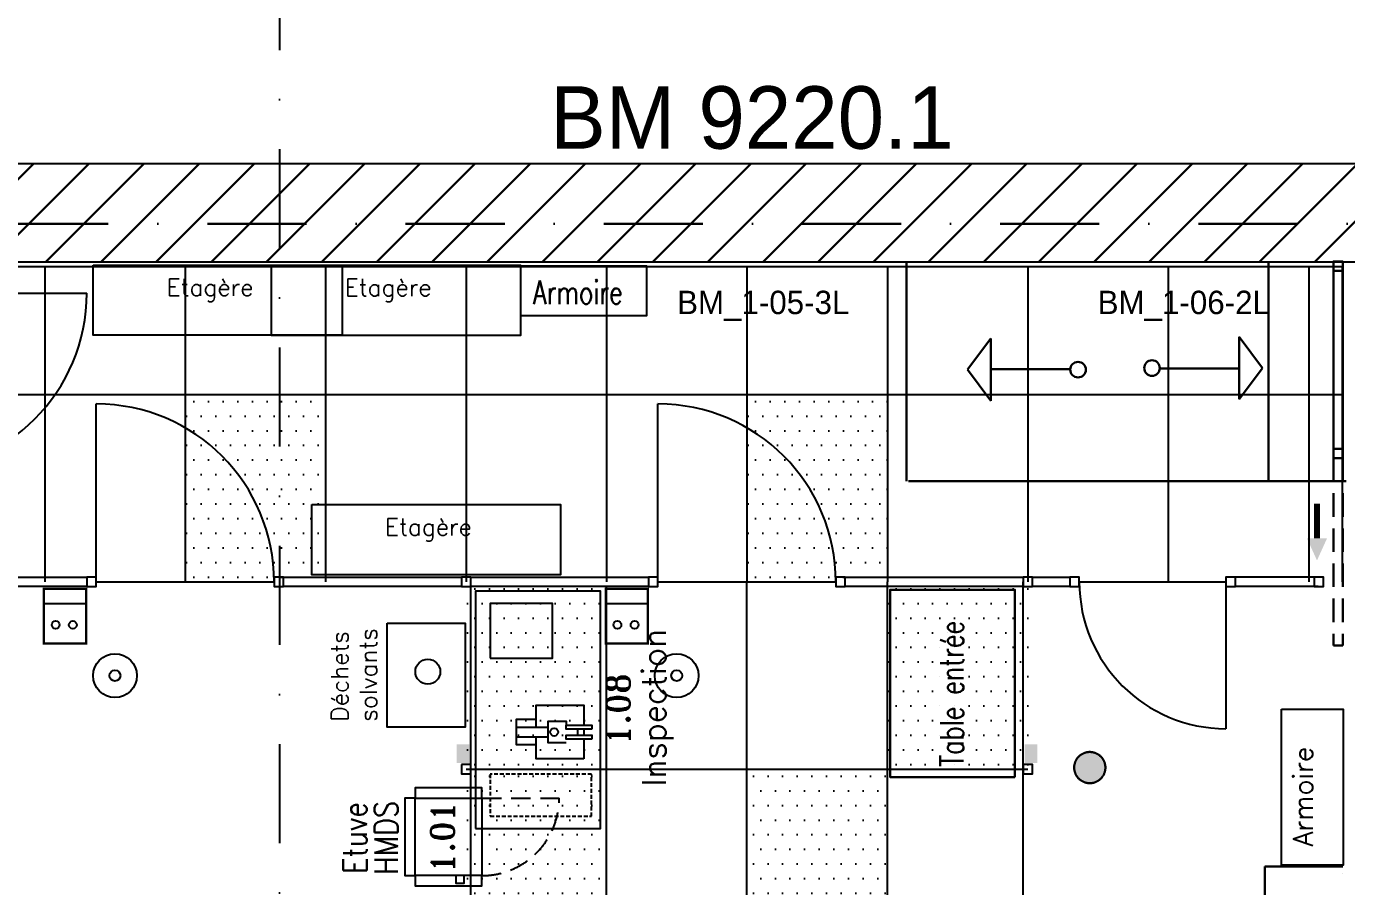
# Model space of a CAD drawing. Header units: millimetres. Extents: x -15291 to 293567, y -98510 to 49398.
# Drawn here: x 45493 to 53953, y 29949 to 35458 of the extents above; entities that cross this region are included whole.
import ezdxf
from ezdxf.enums import TextEntityAlignment as Align

# ---------------------------------------------------------------- set-up
doc = ezdxf.new("R2010")
doc.units = ezdxf.units.MM
doc.header["$LTSCALE"] = 50
doc.header["$MEASUREMENT"] = 0
for name, pattern in [('AUSGEZOGEN', [0]), ('GESTRICHELT', [0.75, 0.5, -0.25]), ('STRICHPUNKT', [25.4, 12.7, -6.35, 0, -6.35])]:
    doc.linetypes.add(name, pattern=pattern)
doc.layers.get('0').update_dxf_attribs({"linetype": 'AUSGEZOGEN'})
for name, color, linetype in [('AXEN', 3, 'STRICHPUNKT'), ('BA01', 7, 'AUSGEZOGEN'), ('BA02', 7, 'AUSGEZOGEN'), ('EL01', 7, 'AUSGEZOGEN'), ('EQUIP1', 7, 'AUSGEZOGEN'), ('FFU', 4, 'CONTINUOUS'), ('RASTER', 30, 'AUSGEZOGEN'), ('RW01', 4, 'AUSGEZOGEN'), ('RW02', 4, 'AUSGEZOGEN'), ('SN01', 5, 'AUSGEZOGEN')]:
    doc.layers.add(name, color=color, linetype=linetype)
doc.styles.add('ROMANS8', font='ROMANS.SHX')
doc.styles.add('ROMANT', font='romant', dxfattribs={"height": 400})

msp = doc.modelspace()

# ---------------------------------------------------------------- hatches: boundary and pattern name
at = {"layer": 'EL01', "linetype": 'Continuous', "lineweight": 30, "ltscale": 500}
h = msp.add_hatch(dxfattribs=at)
h.set_pattern_fill('ANSI31', color=256, scale=2000)
h.paths.add_polyline_path([(72722, 34580), (17715.2, 34580), (17715.2, 35120), (17365.2, 35120), (17365.2, 34460), (2360, 34460), (2475.2, 33950), (53868.2, 33950), (53868.2, 33952.9), (53928.2, 33952.9), (72722, 33950)])
at = {"layer": 'EL01', "linetype": 'STRICHPUNKT', "lineweight": 30}
h = msp.add_hatch(color=1, dxfattribs=at)
edge = h.paths.add_edge_path()
edge.add_arc((52307.1, 30710.9), 100, 0, 360)
at = {"layer": 'FFU'}
h = msp.add_hatch(dxfattribs=at)
h.set_pattern_fill('DOTS,_I', color=256, scale=1500, style=2)
h.set_pattern_definition([(0, (-2700, 2400), (46.875, 93.75), [0, -93.75])])
h.paths.add_polyline_path([(46510, 31900), (47410, 31900), (47410, 33100), (46510, 33100)])
h = msp.add_hatch(dxfattribs=at)
h.set_pattern_fill('DOTS,_I', color=256, scale=1500, style=2)
h.set_pattern_definition([(0, (900, 2400), (46.875, 93.75), [0, -93.75])])
h.paths.add_polyline_path([(50110, 31900), (51010, 31900), (51010, 33100), (50110, 33100)])
h = msp.add_hatch(dxfattribs=at)
h.set_pattern_fill('DOTS,_I', color=256, scale=1500, style=2)
h.set_pattern_definition([(0, (-900, 1200), (46.875, 93.75), [0, -93.75])])
h.paths.add_polyline_path([(48310, 30700), (49210, 30700), (49210, 31900), (48310, 31900)])
h = msp.add_hatch(dxfattribs=at)
h.set_pattern_fill('DOTS,_I', color=256, scale=1500, style=2)
h.set_pattern_definition([(0, (1800, 1200), (46.875, 93.75), [0, -93.75])])
h.paths.add_polyline_path([(51010, 30700), (51910, 30700), (51910, 31900), (51010, 31900)])
h = msp.add_hatch(dxfattribs=at)
h.set_pattern_fill('DOTS,_I', color=256, scale=1500, style=2)
h.set_pattern_definition([(0, (-900, 0), (46.875, 93.75), [0, -93.75])])
h.paths.add_polyline_path([(48310, 29500), (49210, 29500), (49210, 30700), (48310, 30700)])
h = msp.add_hatch(dxfattribs=at)
h.set_pattern_fill('DOTS,_I', color=256, scale=1500, style=2)
h.set_pattern_definition([(0, (-895.56, 0), (46.875, 93.75), [0, -93.75])])
h.paths.add_polyline_path([(50114.4, 29500), (51014.4, 29500), (51014.4, 30700), (50114.4, 30700)])

# ---------------------------------------------------------------- linework, layer by layer
at = {"layer": 'AXEN', "linetype": 'STRICHPUNKT'}
msp.add_line((47115, 37212.3), (47115, 14381.6), dxfattribs=at)
at = {"layer": 'AXEN', "linetype": 'STRICHPUNKT', "lineweight": 30}
msp.add_line((2199, 34192.9), (74676.7, 34192.9), dxfattribs=at)
at = {"layer": 'BA01'}
for p, q in [((17720.4, 34580), (72722, 34580)), ((2475.2, 33950), (72722, 33950))]:
    msp.add_line(p, q, dxfattribs=at)
at = {"layer": 'BA02', "lineweight": 30}
for p, q in [((51523.2, 33259.8), (51673.2, 33459.8)), ((51673.2, 33459.8), (51673.2, 33059.8)), ((53264.3, 33470), (53414.3, 33270)), ((53264.3, 33070), (53264.3, 33470)), ((51673.2, 33059.8), (51523.2, 33259.8)), ((53414.3, 33270), (53264.3, 33070))]:
    msp.add_line(p, q, dxfattribs=at)
for centre in [(52231.8, 33259.8), (52705.7, 33270)]:
    msp.add_circle(centre, 50, dxfattribs=at)
at = {"layer": 'EL01', "linetype": 'Continuous', "lineweight": 30}
for p, q in [((51132.2, 32545.7), (51132.2, 33947.8)), ((53451.5, 32545.7), (53451.5, 33947.8)), ((53451.5, 32545.7), (51144.8, 32545.7)), ((53950.7, 32545.7), (53451.5, 32545.7))]:
    msp.add_line(p, q, dxfattribs=at)
at = {"layer": 'EL01', "linetype": 'STRICHPUNKT', "lineweight": 30}
for p, q in [((52184.4, 33262.4), (51676.7, 33262.4)), ((52753.1, 33267.3), (53260.8, 33267.3))]:
    msp.add_line(p, q, dxfattribs=at)
msp.add_lwpolyline([(53429.6, 29077.2), (53929.6, 29077.2), (53929.6, 30077.2), (53429.6, 30077.2)], close=True, dxfattribs=at)
at = {"layer": 'EL01', "color": 1, "linetype": 'STRICHPUNKT', "lineweight": 30}
msp.add_circle((52307.1, 30710.9), 100, dxfattribs=at)
at = {"layer": 'EL01', "color": 7}
msp.add_solid([(48330, 30860), (48330, 30740), (48250, 30860), (48250, 30740)], dxfattribs=at)
at = {"layer": 'EL01', "color": 1}
msp.add_solid([(51890, 30860), (51890, 30740), (51970, 30860), (51970, 30740)], dxfattribs=at)
at = {"layer": 'EL01', "color": 3, "linetype": 'STRICHPUNKT', "lineweight": 30}
msp.add_solid([(52307.1, 30710.9), (52307.1, 30710.9), (52307.1, 30710.9)], dxfattribs=at)
at = {"layer": 'EQUIP1'}
for points in [[(45921.4, 33930), (47516.4, 33930), (47516.4, 33480), (45921.4, 33480)], [(47062.9, 33929.1), (48657.9, 33929.1), (48657.9, 33479.1), (47062.9, 33479.1)], [(48660.3, 33925), (49465.3, 33925), (49465.3, 33605), (48660.3, 33605)], [(47320.8, 32395.2), (48915.8, 32395.2), (48915.8, 31945.2), (47320.8, 31945.2)], [(48370.8, 30321.4), (49170.8, 30321.4), (49170.8, 31841.4), (48370.8, 31841.4)], [(48464.5, 31411.5), (48864.5, 31411.5), (48864.5, 31761.5), (48464.5, 31761.5)], [(47805, 31635), (48305, 31635), (48305, 30970), (47805, 30970)], [(53535.9, 31085.6), (53930.9, 31085.6), (53930.9, 30085.6), (53535.9, 30085.6)]]:
    msp.add_lwpolyline(points, close=True, dxfattribs=at)
at = {"layer": 'EQUIP1', "lineweight": 30}
msp.add_lwpolyline([(51827.7, 30650), (51827.7, 31850), (51027.7, 31850), (51027.7, 30650)], close=True, dxfattribs=at)
at = {"layer": 'EQUIP1', "linetype": 'Continuous'}
for points in [[(48760.3, 30970.1), (48760.3, 31109.8), (49065.1, 31109.8), (49065.1, 30982.8)], [(48633.3, 30970.1), (48633.3, 31020.9), (48760.3, 31020.9)], [(48836.5, 30906.6), (48633.3, 30906.6), (48633.3, 30970.1), (48836.5, 30970.1)], [(48950.8, 30868.5), (48836.5, 30868.5), (48836.5, 31008.2), (48950.8, 31008.2), (48950.8, 30982.8)], [(49115.9, 30957.4), (48950.8, 30957.4), (48950.8, 30982.8), (49115.9, 30982.8), (49115.9, 30957.4)], [(48760.3, 30855.8), (48633.3, 30855.8), (48633.3, 30906.6)], [(49065.1, 30766.9), (48760.3, 30766.9), (48760.3, 30906.6)], [(49115.9, 30893.9), (48950.8, 30893.9), (48950.8, 30919.3), (49115.9, 30919.3), (49115.9, 30893.9)], [(49027, 30919.3), (49027, 30957.4)], [(49065.1, 30957.4), (49065.1, 30919.3)], [(49065.1, 30893.9), (49065.1, 30766.9)]]:
    msp.add_lwpolyline(points, dxfattribs=at)
at = {"layer": 'EQUIP1', "linetype": 'GESTRICHELT'}
msp.add_lwpolyline([(48464.5, 30399), (49114.5, 30399), (49114.5, 30669), (48464.5, 30669)], close=True, dxfattribs=at)
at = {"layer": 'EQUIP1'}
for points in [[(48411.2, 30514.2), (48411.2, 30580.2), (47983.9, 30580.2), (47983.9, 30514.2), (47917.9, 30514.2), (47917.9, 30018.9), (47983.9, 30018.9), (47983.9, 29952.8), (48411.2, 29952.8), (48411.2, 30018.9)], [(48411.2, 30018.9), (47983.9, 30018.9), (47983.9, 30514.2), (48411.2, 30514.2), (48411.2, 30018.9)], [(48295.6, 30018.9), (48295.6, 29969.3), (48246.1, 29969.3), (48246.1, 30018.9)]]:
    msp.add_lwpolyline(points, dxfattribs=at)
at = {"layer": 'EQUIP1', "linetype": 'GESTRICHELT', "ltscale": 5}
msp.add_lwpolyline([(48411.2, 30514.2), (48906.5, 30514.2)], dxfattribs=at)
at = {"layer": 'EQUIP1'}
msp.add_circle((48065, 31325), 80, dxfattribs=at)
at = {"layer": 'EQUIP1', "linetype": 'Continuous'}
msp.add_circle((48874.6, 30938.4), 25.4, dxfattribs=at)
at = {"layer": 'EQUIP1', "linetype": 'GESTRICHELT', "ltscale": 5}
msp.add_arc((48411.2, 30514.2), 495.3, 270, 0, dxfattribs=at)
at = {"layer": 'RASTER'}
for p, q in [((10805, 33920), (53925, 33920)), ((45610, 33920), (45610, 31900)), ((46510, 33920), (46510, 31900)), ((47410, 33920), (47410, 31900)), ((48310, 33920), (48310, 31900)), ((49210, 33920), (49210, 31900)), ((50110, 33920), (50110, 31900)), ((51010, 33920), (51010, 31900)), ((51910, 33920), (51910, 31900)), ((52810, 33920), (52810, 31900)), ((53710, 33920), (53710, 31900)), ((53925, 33920), (53925, 31900)), ((10805, 33100), (53925, 33100)), ((50110, 18700), (50110, 31900)), ((51010, 18700), (51010, 31900)), ((49210, 18670.2), (49210, 31870.2)), ((48310, 30700), (51910, 30700))]:
    msp.add_line(p, q, dxfattribs=at)
at = {"layer": 'RW01', "lineweight": 30}
for p, q in [((53868.2, 33892.9), (53868.2, 32752.9)), ((53928.2, 33892.9), (53928.2, 32752.9)), ((53928.2, 31492.9), (53868.2, 31492.9))]:
    msp.add_line(p, q, dxfattribs=at)
at = {"layer": 'RW01', "linetype": 'GESTRICHELT', "lineweight": 30, "ltscale": 6}
for p, q in [((53868.2, 32692.9), (53868.2, 31492.9)), ((53928.2, 32692.9), (53928.2, 31492.9))]:
    msp.add_line(p, q, dxfattribs=at)
at = {"layer": 'RW01'}
for p, q in [((44740, 31930), (45880, 31930)), ((47140, 31930), (48280, 31930)), ((48340, 31930), (49480, 31930)), ((48340, 18730), (48340, 31900.9)), ((50740, 31930), (51880, 31930)), ((51880, 18730), (51880, 31900.9)), ((51940, 31930), (52180, 31930)), ((53771.7, 31930), (53240, 31930)), ((45880, 31870), (44740, 31870)), ((48280, 31870), (47140, 31870)), ((49480, 31870), (48340, 31870)), ((51880, 31870), (50740, 31870)), ((52180, 31870), (51940, 31870)), ((53771.7, 31870), (53240, 31870))]:
    msp.add_line(p, q, dxfattribs=at)
at = {"layer": 'RW01', "lineweight": 30}
for points in [[(53868.2, 33892.9), (53868.2, 33952.9), (53928.2, 33952.9), (53928.2, 33892.9)], [(53868.2, 32752.9), (53868.2, 32692.9), (53928.2, 32692.9), (53928.2, 32752.9)]]:
    msp.add_lwpolyline(points, close=True, dxfattribs=at)
at = {"layer": 'RW01', "lineweight": 30, "const_width": 38.9}
msp.add_lwpolyline([(53763.2, 32400.8), (53763.2, 32180.4)], dxfattribs=at)
at = {"layer": 'RW01', "flags": 128}
for points in [[(45880, 31930), (45880, 31870), (45940, 31870), (45940, 31930)], [(47080, 31930), (47080, 31870), (47140, 31870), (47140, 31930)], [(48280, 31870), (48340, 31870), (48340, 31930), (48280, 31930)], [(49480, 31930), (49480, 31870), (49540, 31870), (49540, 31930)], [(50680, 31930), (50680, 31870), (50740, 31870), (50740, 31930)], [(51880, 31870), (51940, 31870), (51940, 31930), (51880, 31930)], [(52180, 31870), (52240, 31870), (52240, 31930), (52180, 31930)], [(53180, 31870), (53240, 31870), (53240, 31930), (53180, 31930)], [(53745.8, 31870), (53805.8, 31870), (53805.8, 31930), (53745.8, 31930)], [(48280, 30730), (48280, 30670), (48340, 30670), (48340, 30730)], [(51880, 30670), (51940, 30670), (51940, 30730), (51880, 30730)]]:
    msp.add_lwpolyline(points, close=True, dxfattribs=at)
at = {"layer": 'RW01', "lineweight": 30}
msp.add_solid([(53763.2, 32037.9), (53828, 32180.4), (53763.2, 32037.9), (53698.4, 32180.4)], dxfattribs=at)
at = {"layer": 'RW02'}
for p, q in [((44740, 33750), (45880, 33750)), ((45940, 31900), (45940, 33040)), ((49540, 31900), (49540, 33040)), ((45940, 31900), (47080, 31900)), ((49540, 31900), (50680, 31900)), ((52239.1, 31900), (53179.1, 31900)), ((53180, 31900), (53180, 30960))]:
    msp.add_line(p, q, dxfattribs=at)
for centre, radius, start, end in [((44740, 33750), 1140, 270, 0), ((45940, 31900), 1140, 0, 90), ((49540, 31900), 1140, 0, 90), ((53180, 31900), 940, 180, 270)]:
    msp.add_arc(centre, radius, start, end, dxfattribs=at)
at = {"layer": 'SN01'}
for p, q in [((45870, 31760), (45610, 31760)), ((49470, 31760), (49210, 31760))]:
    msp.add_line(p, q, dxfattribs=at)
at = {"layer": 'SN01', "const_width": 15}
for points in [[(45605, 31505), (45875, 31505), (45875, 31855), (45605, 31855)], [(49205, 31505), (49475, 31505), (49475, 31855), (49205, 31855)]]:
    msp.add_lwpolyline(points, close=True, dxfattribs=at)
at = {"layer": 'SN01'}
for centre, radius in [((45680, 31625), 25), ((45790, 31625), 25), ((49280, 31625), 25), ((49390, 31625), 25), ((46060, 31300), 35), ((49660, 31300), 35)]:
    msp.add_circle(centre, radius, dxfattribs=at)
at = {"layer": 'SN01', "ltscale": 3}
for centre in [(46060, 31300), (49660, 31300)]:
    msp.add_circle(centre, 140, dxfattribs=at)

# ---------------------------------------------------------------- texts
msp.add_text('BM 9220.1', height=400).set_placement((48848.2, 34675))
at = {"color": 6}
for s, p in [('BM_1-05-3L', (49662.5, 33615.5)), ('BM_1-06-2L', (52357.6, 33615.5))]:
    msp.add_text(s, height=150, dxfattribs=at).set_placement(p)
at = {"layer": 'EQUIP1', "style": 'ROMANS8', "width": 0.75}
msp.add_text('Armoire', height=150, dxfattribs=at).set_placement((48739.9, 33680))
at = {"layer": 'EQUIP1'}
for s, style, p in [('Inspection', 'ROMANS8', (49589.4, 31094.6)), ('1.08', 'ROMANT', (49359.4, 31084.6)), ('1.01', 'ROMANT', (48234.3, 30265))]:
    msp.add_text(s, height=150, rotation=90, dxfattribs=dict(at, style=style)).set_placement(p, align=Align.CENTER)
at = {"layer": 'EQUIP1', "lineweight": 30, "style": 'ROMANS8', "width": 0.75}
msp.add_text('Table entrée', height=150, rotation=90, dxfattribs=at).set_placement((51498.2, 30715))
at = {"layer": 'EQUIP1', "style": 'ROMANS8', "width": 0.85}
for s, p in [('Etuve', (47673.5, 30260)), ('HMDS', (47873.5, 30260))]:
    msp.add_text(s, height=150, rotation=90, dxfattribs=at).set_placement(p, align=Align.CENTER)
at = {"layer": 'EQUIP1', "char_height": 110, "width": 675, "attachment_point": 1, "style": 'ROMANT'}
for insert in [(46391.4, 33841.7), (47532.9, 33840.8), (47790.8, 32306.9)]:
    msp.add_mtext('{\\Fsimplex.shx;Etagère}', dxfattribs=dict(at, insert=insert))
at = {"layer": 'EQUIP1', "attachment_point": 1, "rotation": 90, "style": 'ROMANT'}
for s, insert, char_height, width in [('{\\Fsimplex.shx;Déchets solvants}', (47445, 31005), 110, 375), ('{\\Fsimplex.shx;Armoire}', (53611.1, 30205.6), 125, 95)]:
    msp.add_mtext(s, dxfattribs=dict(at, insert=insert, char_height=char_height, width=width))

doc.saveas('drawing.dxf')
